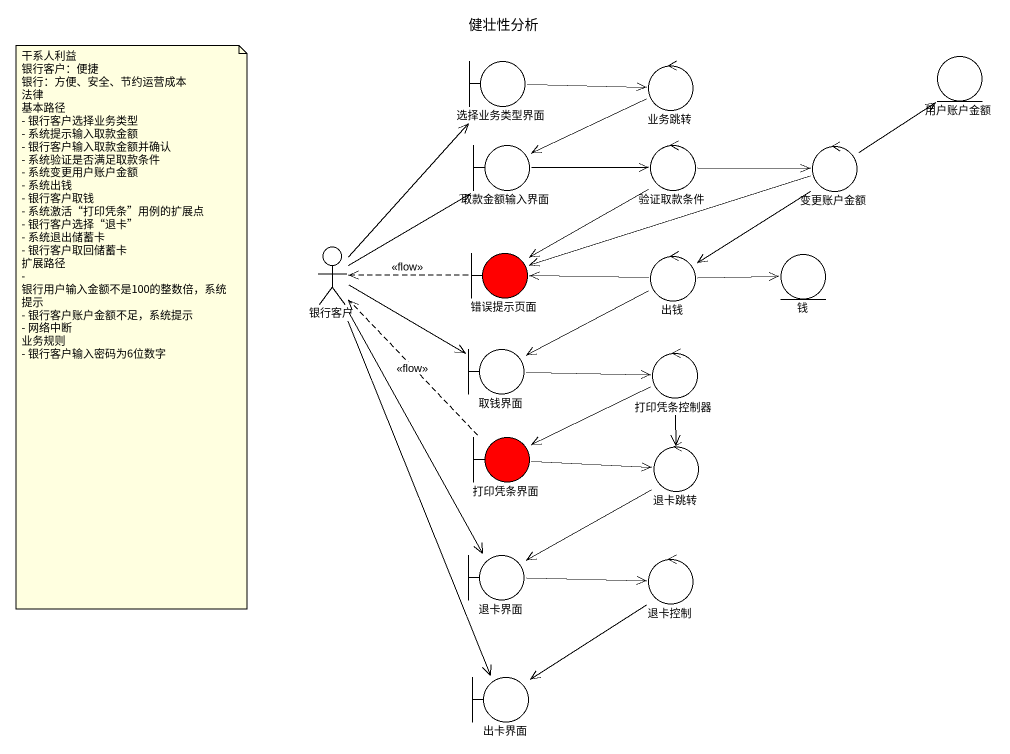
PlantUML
@startuml
title 健壮性分析
boundary 选择业务类型界面
control 业务跳转
entity 用户账户金额
boundary 取款金额输入界面
control 验证取款条件
control 变更账户金额
actor 银行客户
boundary 错误提示页面 #FF0000
control 出钱
entity 钱
boundary 取钱界面
control 打印凭条控制器
boundary 打印凭条界面 #FF0000
control 退卡跳转
boundary 退卡界面
control 退卡控制
boundary 出卡界面
选择业务类型界面 -right-> 业务跳转
业务跳转 -left-> 取款金额输入界面
取款金额输入界面 -right-> 验证取款条件
验证取款条件 -right-> 变更账户金额
验证取款条件 --> 错误提示页面
变更账户金额 -up-> 用户账户金额
变更账户金额 -left-> 错误提示页面
变更账户金额 --> 出钱
银行客户 -up-> 选择业务类型界面
银行客户 -up-> 取款金额输入界面
银行客户 -right-> 取钱界面
银行客户 --> 退卡界面
银行客户 --> 出卡界面
错误提示页面 .left.> 银行客户 : <<flow>>
出钱 -left-> 错误提示页面
出钱 -right-> 钱
出钱 -left-> 取钱界面
取钱界面 -right-> 打印凭条控制器
打印凭条控制器 -left-> 打印凭条界面
打印凭条控制器 --> 退卡跳转
打印凭条界面 .up.> 银行客户 : <<flow>>
打印凭条界面 -right-> 退卡跳转
退卡跳转 --> 退卡界面
退卡界面 -right-> 退卡控制
退卡控制 --> 出卡界面
note as N1
  干系人利益
  银行客户：便捷
  银行：方便、安全、节约运营成本
  法律
  基本路径
  - 银行客户选择业务类型
  - 系统提示输入取款金额
  - 银行客户输入取款金额并确认
  - 系统验证是否满足取款条件
  - 系统变更用户账户金额
  - 系统出钱
  - 银行客户取钱
  - 系统激活“打印凭条”用例的扩展点
  - 银行客户选择“退卡”
  - 系统退出储蓄卡
  - 银行客户取回储蓄卡
  扩展路径
  - 银行用户输入金额不是100的整数倍，系统提示
  - 银行客户账户金额不足，系统提示
  - 网络中断
  业务规则
  - 银行客户输入密码为6位数字
end note
@enduml
